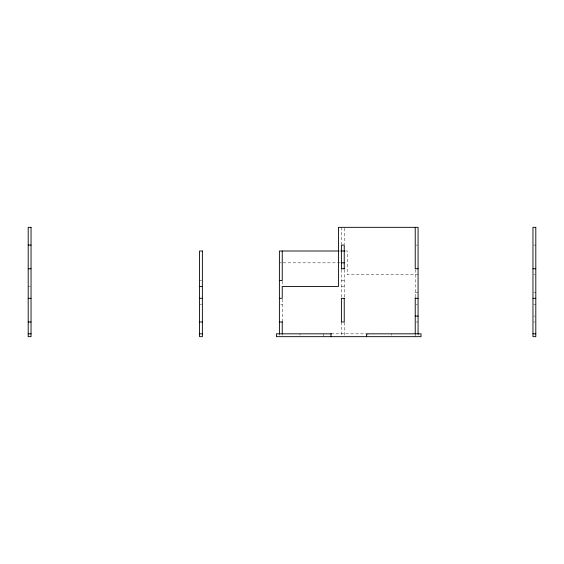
<?xml version="1.0" encoding="UTF-8"?>
<svg xmlns="http://www.w3.org/2000/svg" width="564" height="564" viewBox="0 0 564 564"><rect width="100%" height="100%" fill="white"/><g stroke="black" fill="none" stroke-linecap="round" stroke-linejoin="round"><path stroke-width="0.42" stroke-dasharray="2.82 2.11" d="M415.943 245.086L417.36 245.086M533.671 245.086L535.8 245.086M339.655 251.001L341.396 251.001M345.443 251.001L347.198 251.001L347.198 274.661L418.072 274.661M279.399 262.831L281.528 262.831M283.107 262.831L340.529 262.831M533.671 274.661L535.088 274.661M199.529 280.583L201.658 280.583M341.396 280.583L344.237 280.583M28.2 286.498L30.329 286.498M341.396 286.498L344.237 286.498M415.231 292.413L418.072 292.413M533.671 292.413L535.8 292.413M199.529 304.243L201.658 304.243M280.816 304.243L282.24 304.243M415.943 304.243L417.36 304.243M533.671 304.243L535.8 304.243M533.671 316.08L535.088 316.08M415.943 321.995L418.072 321.995M533.671 321.995L535.088 321.995M330.983 333.825L366.48 333.825M418.072 333.825L418.072 335.242M415.231 269.62L415.231 296.798M415.231 333.825L415.231 336.666M391.564 333.825L391.564 335.242M367.904 333.825L367.904 335.242M344.237 228.18L344.237 244.24M344.237 269.62L344.237 297.482M344.237 322.481L344.237 336.666M341.396 227.334L341.396 244.24M341.396 269.62L341.396 297.482M341.396 321.995L341.396 336.666M323.651 333.825L323.651 336.666M299.985 333.825L299.985 335.242M282.24 281.239L282.24 285.842M282.24 299.202L282.24 321.113M282.24 333.825L282.24 335.242M279.399 333.825L279.399 335.242"/><path stroke-width="0.85" d="M28.2 245.086L31.041 245.086M338.788 251.001L279.399 251.001L279.399 333.825M341.051 251.001L344.562 251.001M341.396 262.831L344.237 262.831M28.2 268.746L31.041 268.746M341.396 268.746L344.237 268.746M418.072 268.746L415.231 268.746L415.231 227.334M532.959 268.746L535.8 268.746M279.399 280.583L282.24 280.583L282.24 251.001M199.529 286.498L202.37 286.498M28.2 298.328L31.041 298.328M199.529 298.328L202.37 298.328M279.399 298.328L282.24 298.328L282.24 286.498L338.442 286.498L338.442 227.334L418.072 227.334L418.072 333.825M415.231 298.328L418.072 298.328M532.959 298.328L535.8 298.328M415.231 316.08L418.072 316.08M28.2 321.995L31.041 321.995M199.529 321.995L202.37 321.995M279.399 321.995L282.24 321.995M28.2 333.825L31.041 333.825M199.529 333.825L202.37 333.825M331.646 333.825L276.438 333.825L276.438 336.666L421.026 336.666L421.026 333.825L366.48 333.825L366.48 336.666M532.959 333.825L535.8 333.825M415.231 297.672L415.231 333.825M344.237 268.965L344.237 245.086L341.396 245.086L341.396 268.965M330.983 333.825L330.983 336.666M282.24 321.642L282.24 333.825M31.041 227.334L28.2 227.334L28.2 336.666L31.041 336.666L31.041 227.334M535.8 227.334L532.959 227.334L532.959 336.666L535.8 336.666L535.8 227.334M202.37 251.001L199.529 251.001L199.529 336.666L202.37 336.666L202.37 251.001M344.237 298.328L341.396 298.328L341.396 321.995L344.237 321.995L344.237 298.328"/></g></svg>
